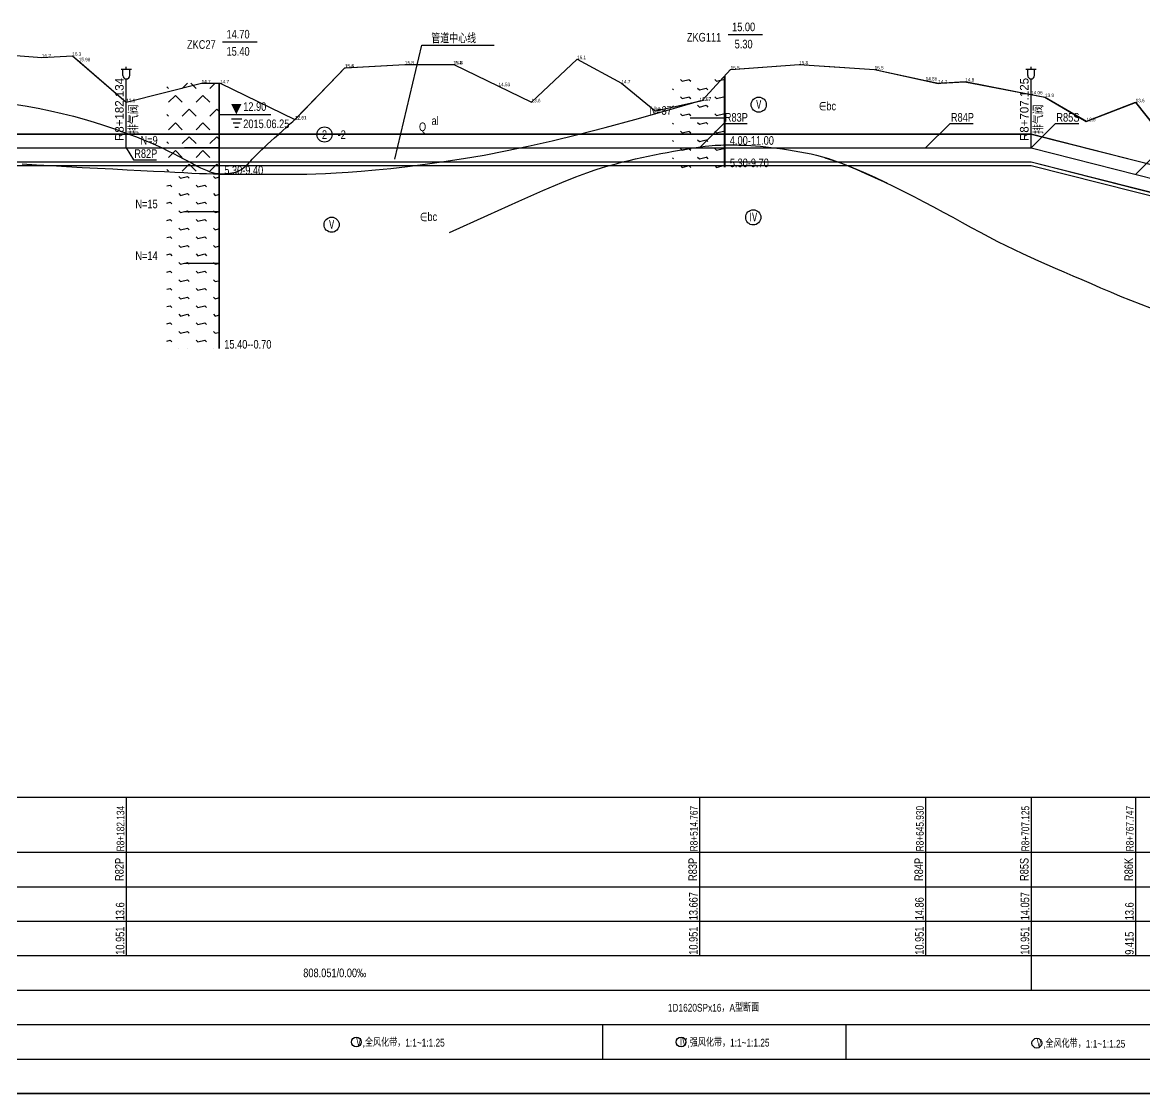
# Model space of a CAD drawing. Extents: x 525858 to 564773, y 2370984 to 2400075.
# Drawn here: x 559037 to 559688, y 2390429 to 2391050 of the extents above; entities that cross this region are included whole.
import ezdxf
from ezdxf.enums import TextEntityAlignment as Align

# ---------------------------------------------------------------- set-up
doc = ezdxf.new("R2010")
doc.units = 0
for name, pattern in [('CENTER', [2, 1.25, -0.25, 0.25, -0.25]), ('ZK', [20, 10, 0, 10]), ('ZKLIN', [0.4, 0.3, -0.1])]:
    doc.linetypes.add(name, pattern=pattern)
doc.layers.get('0').update_dxf_attribs({"linetype": 'CONTINUOUS'})
for name, color, linetype in [('pipe', 3, 'CONTINUOUS'), ('pipe_cen', 1, 'CENTER'), ('tab', 9, 'CONTINUOUS'), ('wipeout', 255, 'CONTINUOUS'), ('地形剖面', 4, 'CONTINUOUS'), ('布局裁图', 3, 'CONTINUOUS'), ('水工平面管线标注', 3, 'CONTINUOUS'), ('纵面管线标注', 3, 'CONTINUOUS'), ('附属设施', 2, 'CONTINUOUS')]:
    doc.layers.add(name, color=color, linetype=linetype)
doc.styles.add('ITALIC', font='txt', dxfattribs={"width": 0.7, "height": 0.28})
doc.styles.add('SIMP1', font='simp1.shx', dxfattribs={"width": 0.8, "bigfont": 'hz.shx'})
pattern_1 = [(315, (550723.279, 2390586.889), (-20.000006, 4e-15), [1.414214, -26.87]), (14.0362, (550719.279, 2390585.889), (-20.0000115, 2e-05), [4.1231, -78.339]), (315, (550718.279, 2390586.889), (-20.000006, 4e-15), [1.414214, -26.87]), (315, (550723.279, 2390576.889), (-20.000006, 4e-15), [1.414214, -26.87]), (14.0362, (550719.279, 2390575.889), (-20.0000115, 2e-05), [4.1231, -78.339]), (315, (550718.279, 2390576.889), (-20.000006, 4e-15), [1.414214, -26.87]), (315, (550713.279, 2390571.889), (4e-15, 20.000006), [1.414214, -26.87]), (14.0362, (550709.279, 2390570.889), (-20.0000115, 2e-05), [4.1231, -78.339]), (315, (550708.279, 2390571.889), (-20.000006, 4e-15), [1.414214, -26.87]), (315, (550713.279, 2390581.889), (-20.000006, 4e-15), [1.414214, -26.87]), (14.0362, (550709.279, 2390580.889), (-20.0000115, 2e-05), [4.1231, -78.339]), (315, (550708.279, 2390581.889), (-20.000006, 4e-15), [1.414214, -26.87])]

# ---------------------------------------------------------------- blocks, each defined once
blk = doc.blocks.new('uw')
for p, q in [((-0.143, -0.131), (0.159, -0.131)), ((0.109, -0.252), (-0.092, -0.252)), ((-0.042, -0.373), (0.059, -0.373))]:
    blk.add_line(p, q)
blk.add_lwpolyline([(0, 0, 0, 0.3, 0), (0, 0.3, 0.3, 0.3, 0)], format="xyseb")
at = {"style": 'ITALIC', "width": 0.7}
blk.add_attdef('SHUIWEI', (0.38, 0.156), '', height=0.28, dxfattribs=at)
blk = doc.blocks.new('qin排气阀va')
at = {"layer": '附属设施', "linetype": 'Continuous', "lineweight": -3}
for points in [[(-1.5, 22.8), (1.5, 22.8)], [(-1, 21), (-1, 22.8)], [(0, 22.8), (0, 23.55)], [(1, 21), (1, 22.8)], [(0, 0), (0, 20)]]:
    blk.add_lwpolyline(points, dxfattribs=at)
blk.add_arc((0, 21), 1, 180, 0, dxfattribs=at)
at = {"layer": '附属设施', "linetype": 'Continuous', "lineweight": -3, "style": 'SIMP1'}
blk.add_attdef('名称', text='', height=2.5, rotation=90, dxfattribs=at).set_placement((1, 4), align=Align.TOP_LEFT)
blk.add_attdef('ZH', text='', height=2.5, rotation=90, dxfattribs=at).set_placement((0, 2), align=Align.BOTTOM_LEFT)

msp = doc.modelspace()

# ---------------------------------------------------------------- hatches: boundary and pattern name
at = {"layer": '地形剖面'}
h = msp.add_hatch(dxfattribs=at)
h.set_pattern_fill('B001', color=55, scale=20, style=0, pattern_type=2)
h.set_pattern_definition(pattern_1)
h.paths.add_polyline_path([(559443.668874, 2391018.889228), (559443.668874, 2390978.889228), (559413.668874, 2390978.889228), (559413.668874, 2391018.889228)])
h = msp.add_hatch(dxfattribs=at)
h.set_pattern_fill('QG02', color=55, scale=20, style=0, pattern_type=2)
h.set_pattern_definition([(45, (550705.312, 2390571.662), (-8, 8), [5.656854, -5.656854]), (135, (550713.312, 2390571.662), (-8, -8), [5.656854, -5.656854])])
h.paths.add_polyline_path([(559150.341874, 2391014.662316), (559150.341874, 2390961.662316), (559120.341874, 2390961.662316), (559120.341874, 2391014.662316)])
h = msp.add_hatch(dxfattribs=at)
h.set_pattern_fill('B001', color=55, scale=20, style=0, pattern_type=2)
h.set_pattern_definition(pattern_1)
h.paths.add_polyline_path([(559443.668874, 2390978.889228), (559443.668874, 2390965.889228), (559413.668874, 2390965.889228), (559413.668874, 2390978.889228)])
h = msp.add_hatch(dxfattribs=at)
h.set_pattern_fill('B001', color=55, scale=20, style=0, pattern_type=2)
h.set_pattern_definition([(315, (550722.312, 2390585.662), (-20.000006, 4e-15), [1.414214, -26.87]), (14.0362, (550718.312, 2390584.6623), (-20.0000115, 2e-05), [4.1231, -78.339]), (315, (550717.312, 2390585.662), (-20.000006, 4e-15), [1.414214, -26.87]), (315, (550722.312, 2390575.662), (-20.000006, 4e-15), [1.414214, -26.87]), (14.0362, (550718.312, 2390574.6623), (-20.0000115, 2e-05), [4.1231, -78.339]), (315, (550717.312, 2390575.662), (-20.000006, 4e-15), [1.414214, -26.87]), (315, (550712.312, 2390570.662), (4e-15, 20.000006), [1.414214, -26.87]), (14.0362, (550708.312, 2390569.6623), (-20.0000115, 2e-05), [4.1231, -78.339]), (315, (550707.312, 2390570.662), (-20.000006, 4e-15), [1.414214, -26.87]), (315, (550712.312, 2390580.662), (-20.000006, 4e-15), [1.414214, -26.87]), (14.0362, (550708.312, 2390579.6623), (-20.0000115, 2e-05), [4.1231, -78.339]), (315, (550707.312, 2390580.662), (-20.000006, 4e-15), [1.414214, -26.87])])
h.paths.add_polyline_path([(559150.341874, 2390961.662316), (559150.341874, 2390860.662316), (559120.341874, 2390860.662316), (559120.341874, 2390961.662316)])

# ---------------------------------------------------------------- linework, layer by layer
at = {"layer": 'pipe', "linetype": 'Continuous', "lineweight": -3}
for points in [[(558071.659874, 2390936.852316), (558225.979874, 2390985.032316), (558409.974874, 2390995.602316), (558532.248874, 2390957.172316), (558601.320874, 2390957.172316), (558671.001874, 2390957.172316), (558725.050874, 2390957.172316), (558813.745874, 2390985.272316), (558996.338874, 2390985.272316), (559096.805874, 2390985.272316), (559429.438874, 2390985.272316), (559560.601874, 2390985.272316), (559621.796874, 2390985.272316), (559682.418874, 2390969.912316), (559792.414874, 2390942.032316)], [(558071.659874, 2390936.752316), (558225.979874, 2390984.932316), (558409.974874, 2390995.502316), (558532.248874, 2390957.072316), (558601.320874, 2390957.072316), (558671.001874, 2390957.072316), (558725.050874, 2390957.072316), (558813.745874, 2390985.172316), (558996.338874, 2390985.172316), (559096.805874, 2390985.172316), (559429.438874, 2390985.172316), (559560.601874, 2390985.172316), (559621.796874, 2390985.172316), (559682.418874, 2390969.812316), (559792.414874, 2390941.932316)], [(558071.659874, 2390920.752315), (558225.979874, 2390968.932315), (558409.974874, 2390979.502315), (558532.248874, 2390941.072315), (558601.320874, 2390941.072315), (558671.001874, 2390941.072315), (558725.050874, 2390941.072315), (558813.745874, 2390969.172315), (558996.338874, 2390969.172315), (559096.805874, 2390969.172315), (559429.438874, 2390969.172315), (559560.601874, 2390969.172315), (559621.796874, 2390969.172315), (559682.418874, 2390953.812315), (559792.414874, 2390925.932315)], [(558071.659874, 2390920.652316), (558225.979874, 2390968.832316), (558409.974874, 2390979.402316), (558532.248874, 2390940.972316), (558601.320874, 2390940.972316), (558671.001874, 2390940.972316), (558725.050874, 2390940.972316), (558813.745874, 2390969.072316), (558996.338874, 2390969.072316), (559096.805874, 2390969.072316), (559429.438874, 2390969.072316), (559560.601874, 2390969.072316), (559621.796874, 2390969.072316), (559682.418874, 2390953.712316), (559792.414874, 2390925.832316)], [(558071.659874, 2390918.652316), (558225.979874, 2390966.832316), (558409.974874, 2390977.402316), (558532.248874, 2390938.972316), (558601.320874, 2390938.972316), (558671.001874, 2390938.972316), (558725.050874, 2390938.972316), (558813.745874, 2390967.072316), (558996.338874, 2390967.072316), (559096.805874, 2390967.072316), (559429.438874, 2390967.072316), (559560.601874, 2390967.072316), (559621.796874, 2390967.072316), (559682.418874, 2390951.712316), (559792.414874, 2390923.832316)]]:
    msp.add_lwpolyline(points, dxfattribs=at)
at = {"layer": 'pipe_cen', "linetype": 'Continuous', "lineweight": -3}
msp.add_lwpolyline([(558071.659874, 2390928.752316), (558225.979874, 2390976.932316), (558409.974874, 2390987.502316), (558532.248874, 2390949.072316), (558725.050874, 2390949.072316), (558813.745874, 2390977.172316), (559621.796874, 2390977.172316), (559792.414874, 2390933.932316), (560066.960874, 2390933.932316), (560179.461874, 2390899.762316), (560203.325874, 2390899.762316), (560268.182874, 2390926.092316), (560533.906874, 2390910.722316), (560872.798874, 2390910.722316), (560909.874874, 2390882.712316), (560932.104874, 2390882.712316), (560962.290874, 2390905.212316), (561441.970874, 2390918.422316), (561621.463874, 2390918.422316), (561665.904874, 2390945.192316), (561769.887874, 2390945.192316)], dxfattribs=at)
at = {"layer": '地形剖面', "color": 55}
for p, q in [((559152.661874, 2391038.662316), (559172.661874, 2391038.662316)), ((559445.988874, 2391042.889228), (559465.988874, 2391042.889228)), ((559150.661874, 2390996.662316), (559180.661874, 2390996.662316)), ((559443.988874, 2390994.389228), (559423.988874, 2390994.389228)), ((559150.661874, 2390977.162316), (559130.661874, 2390977.162316)), ((559150.661874, 2390940.162316), (559130.661874, 2390940.162316)), ((559150.661874, 2390910.162316), (559130.661874, 2390910.162316))]:
    msp.add_line(p, q, dxfattribs=at)
for points in [[(559252.604144, 2390970.677388), (559268.346606, 2391036.882359), (559310.188371, 2391036.882359)], [(559030.369645, 2391002.699086), (559038.186718, 2391001.513519), (559045.676751, 2391000.1861), (559052.828253, 2390998.733238), (559059.645012, 2390997.177395), (559066.130815, 2390995.541034), (559072.289451, 2390993.846619), (559078.124708, 2390992.116612), (559083.640373, 2390990.373477), (559088.840235, 2390988.639677), (559093.730981, 2390986.933279), (559098.330895, 2390985.254767), (559102.661164, 2390983.60023), (559106.74297, 2390981.965757), (559110.597499, 2390980.347435), (559114.245934, 2390978.741354), (559117.709461, 2390977.143602), (559121.009264, 2390975.550267), (559124.1622, 2390973.961896), (559127.167818, 2390972.396866), (559130.021338, 2390970.878013), (559132.717981, 2390969.428173), (559135.252969, 2390968.070181), (559137.621522, 2390966.826872), (559139.818862, 2390965.721082), (559141.84021, 2390964.775647), (559143.685284, 2390964.006539), (559145.371797, 2390963.402285), (559146.921959, 2390962.944547), (559148.35798, 2390962.61499), (559149.702071, 2390962.395276), (559150.976442, 2390962.267068), (559152.203303, 2390962.21203), (559153.404865, 2390962.211826), (559154.598542, 2390962.252044), (559155.782571, 2390962.333975), (559156.95039, 2390962.462835), (559158.095441, 2390962.643842), (559159.211163, 2390962.882212), (559160.290997, 2390963.183161), (559161.328382, 2390963.551906), (559162.316759, 2390963.993663), (559163.252291, 2390964.511624), (559164.142028, 2390965.100881), (559164.995743, 2390965.7545), (559165.82321, 2390966.465549), (559166.634202, 2390967.227093), (559167.438492, 2390968.032201), (559168.245854, 2390968.873938), (559169.06606, 2390969.745371), (559169.911769, 2390970.644152), (559170.807179, 2390971.586274), (559171.779373, 2390972.592315), (559172.855434, 2390973.682851), (559174.062446, 2390974.878462), (559175.427491, 2390976.199723), (559176.977653, 2390977.667213), (559178.740014, 2390979.30151), (559180.724592, 2390981.109844), (559182.873135, 2390983.046054), (559185.110326, 2390985.050634), (559187.360845, 2390987.064076), (559189.549376, 2390989.026874), (559191.600601, 2390990.879519), (559193.439201, 2390992.562504), (559194.989859, 2390994.016323)], [(559036.484025, 2390967.910426), (559044.720165, 2390967.403822), (559053.334724, 2390966.896576), (559062.213845, 2390966.393453), (559071.205809, 2390965.899515), (559080.158894, 2390965.419825), (559088.921379, 2390964.959446), (559097.341544, 2390964.52344), (559105.267668, 2390964.11687), (559112.54803, 2390963.744799), (559119.07378, 2390963.411192), (559124.907546, 2390963.115629), (559130.154828, 2390962.856592), (559134.921126, 2390962.632563), (559139.31194, 2390962.442025), (559143.432768, 2390962.28346), (559147.38911, 2390962.15535), (559151.286467, 2390962.056177), (559155.212254, 2390961.983984), (559159.181561, 2390961.935046), (559163.191393, 2390961.9052), (559167.238758, 2390961.890282), (559171.32066, 2390961.886127), (559175.434107, 2390961.888572), (559179.576104, 2390961.893452), (559183.743658, 2390961.896603), (559187.949142, 2390961.897364), (559192.266398, 2390961.909086), (559196.784636, 2390961.948621), (559201.593065, 2390962.032822), (559206.780895, 2390962.178543), (559212.437336, 2390962.402637), (559218.651598, 2390962.721957), (559225.512889, 2390963.153355), (559233.090929, 2390963.714488), (559241.377478, 2390964.426226), (559250.344805, 2390965.31024), (559259.965179, 2390966.388203), (559270.210869, 2390967.681786), (559281.054145, 2390969.212663), (559292.467276, 2390971.002504), (559304.422531, 2390973.072983), (559316.919224, 2390975.45033), (559330.064845, 2390978.179008), (559343.993927, 2390981.308039), (559358.841006, 2390984.886442), (559374.740615, 2390988.963241), (559391.827288, 2390993.587457), (559410.23556, 2390998.80811), (559430.099966, 2391004.674222)], [(559284.25744, 2390928.12247), (559306.601477, 2390938.263729), (559324.499498, 2390946.27542), (559338.569458, 2390952.446799), (559349.42931, 2390957.06712), (559357.69701, 2390960.42564), (559363.990513, 2390962.811613), (559368.927772, 2390964.514296), (559373.126743, 2390965.822943), (559377.105666, 2390966.980527), (559380.983926, 2390968.044888), (559384.781191, 2390969.027583), (559388.517132, 2390969.940168), (559392.211419, 2390970.794199), (559395.883722, 2390971.601234), (559399.55371, 2390972.372828), (559403.241054, 2390973.12054), (559406.954691, 2390973.852499), (559410.660634, 2390974.563136), (559414.314164, 2390975.243456), (559417.870563, 2390975.884463), (559421.28511, 2390976.477162), (559424.513087, 2390977.012559), (559427.509775, 2390977.481658), (559430.230454, 2390977.875463), (559432.646299, 2390978.18822), (559434.792053, 2390978.427136), (559436.718353, 2390978.602658), (559438.475836, 2390978.725234), (559440.11514, 2390978.80531), (559441.6869, 2390978.853335), (559443.241753, 2390978.879756), (559444.830337, 2390978.895021), (559446.49743, 2390978.906643), (559448.264378, 2390978.910411), (559450.14667, 2390978.899176), (559452.159793, 2390978.865794), (559454.319237, 2390978.803117), (559456.640488, 2390978.704001), (559459.139035, 2390978.561297), (559461.830367, 2390978.367862), (559464.721195, 2390978.118227), (559467.783129, 2390977.813642), (559470.979002, 2390977.457036), (559474.271647, 2390977.051339), (559477.623898, 2390976.599479), (559480.998587, 2390976.104386), (559484.358549, 2390975.568988), (559487.666616, 2390974.996214), (559490.901935, 2390974.383575), (559494.108901, 2390973.706896), (559497.348224, 2390972.936588), (559500.680613, 2390972.043057), (559504.166778, 2390970.996711), (559507.867426, 2390969.767959), (559511.843267, 2390968.327209), (559516.15501, 2390966.644868), (559520.843151, 2390964.70137), (559525.867329, 2390962.517246), (559531.166969, 2390960.123053), (559536.681496, 2390957.549348), (559538.015722, 2390956.908539)], [(559502.017256, 2390971.515352), (559504.011778, 2390970.916711), (559507.712426, 2390969.687959), (559511.688267, 2390968.247209), (559516.00001, 2390966.564868), (559520.688151, 2390964.62137), (559525.712329, 2390962.437246), (559531.011969, 2390960.043053), (559536.526496, 2390957.469348), (559542.195336, 2390954.746688), (559547.957915, 2390951.90563), (559553.753658, 2390948.97673), (559559.52199, 2390945.990546), (559565.211872, 2390942.976221), (559570.810406, 2390939.957244), (559576.31423, 2390936.955693), (559581.719979, 2390933.993643), (559587.024292, 2390931.093172), (559592.223806, 2390928.276356), (559597.315157, 2390925.565271), (559602.294983, 2390922.981994), (559607.165955, 2390920.540297), (559611.954881, 2390918.220736), (559616.694602, 2390915.99556), (559621.417959, 2390913.83702), (559626.157795, 2390911.717367), (559630.94695, 2390909.608851), (559635.818265, 2390907.483723), (559640.804584, 2390905.314233), (559645.932058, 2390903.079411), (559651.200085, 2390900.7854), (559656.601374, 2390898.445122), (559662.128635, 2390896.0715), (559667.774577, 2390893.677454), (559673.531909, 2390891.275908), (559679.39334, 2390888.879784), (559685.35158, 2390886.502003), (559691.400423, 2390884.153155)]]:
    msp.add_lwpolyline(points, dxfattribs=at)
at = {"layer": '地形剖面', "linetype": 'Continuous', "lineweight": -3}
msp.add_lwpolyline([(559019.828874, 2391031.662316), (559047.853874, 2391029.662316), (559065.528874, 2391030.662316), (559069.243874, 2391027.452316), (559096.805874, 2391003.662316), (559096.805874, 2391003.662316), (559140.535874, 2391014.662316), (559151.259874, 2391014.662316), (559194.647874, 2390993.662316), (559194.702874, 2390993.722316), (559223.625874, 2391023.662316), (559223.932874, 2391023.682316), (559258.475874, 2391025.662316), (559286.435874, 2391025.662316), (559286.831874, 2391025.662316), (559312.802874, 2391012.992316), (559331.944874, 2391003.662316), (559358.339874, 2391028.662316), (559384.120874, 2391014.662316), (559403.669874, 2390998.662316), (559429.438874, 2391004.332316), (559430.919874, 2391004.662316), (559447.454874, 2391022.662316), (559487.191874, 2391025.662316), (559530.997874, 2391022.662316), (559560.601874, 2391016.262316), (559567.988874, 2391014.662316), (559583.560874, 2391015.662316), (559621.796874, 2391008.232316), (559621.796874, 2391008.232316), (559621.796874, 2391008.232316), (559629.848874, 2391006.662316), (559653.977874, 2390992.662316), (559682.418874, 2391003.662316), (559682.418874, 2391003.662316), (559708.654874, 2390970.662316)], dxfattribs=at)
at = {"layer": '地形剖面', "color": 55, "lineweight": -3}
for points in [[(559019.828874, 2391031.662316), (559047.853874, 2391029.662316), (559065.528874, 2391030.662316), (559096.805874, 2391003.662316), (559140.535874, 2391014.662316), (559151.259874, 2391014.662316), (559194.647874, 2390993.662316), (559220.276874, 2391020.192316), (559223.625874, 2391023.662316), (559258.475874, 2391025.662316), (559286.831874, 2391025.662316), (559331.944874, 2391003.662316), (559358.339874, 2391028.662316), (559384.120874, 2391014.662316), (559403.669874, 2390998.662316), (559403.845874, 2390998.702316), (559430.919874, 2391004.662316), (559447.454874, 2391022.662316), (559447.590874, 2391022.672316), (559487.191874, 2391025.662316), (559530.997874, 2391022.662316), (559538.015722, 2391021.144574)], [(559502.017256, 2391024.556403), (559530.842874, 2391022.582316), (559567.833874, 2391014.582316), (559569.375874, 2391014.682316), (559583.405874, 2391015.582316), (559629.693874, 2391006.582316), (559653.822874, 2390992.582316), (559682.263874, 2391003.582316), (559708.499874, 2390970.582316)]]:
    msp.add_lwpolyline(points, dxfattribs=at)
at = {"layer": '地形剖面', "color": 55, "linetype": 'ZKLIN'}
for points, const_width in [([(559443.988874, 2391018.889228), (559443.988874, 2390965.889228)], 1), ([(559443.988874, 2391018.889228), (559443.988874, 2390965.889228)], 0.5), ([(559150.661874, 2391014.662316), (559150.661874, 2390860.662316)], 0.5)]:
    msp.add_lwpolyline(points, dxfattribs=dict(at, const_width=const_width))
at = {"layer": '地形剖面', "color": 55, "linetype": 'ZK', "const_width": 1}
msp.add_lwpolyline([(559150.661874, 2391014.662316), (559150.661874, 2390860.662316)], dxfattribs=at)
at = {"layer": '地形剖面', "color": 55}
for points in [[(559435.988874, 2390994.389228, 0, 4, 0), (559435.988874, 2390999.389228, 0, 0, 0), (559435.988874, 2391006.389228, 0, 0, 0)], [(559142.661874, 2390977.162316, 0, 4, 0), (559142.661874, 2390982.162316, 0, 0, 0), (559142.661874, 2390989.162316, 0, 0, 0)], [(559142.661874, 2390940.162316, 0, 4, 0), (559142.661874, 2390945.162316, 0, 0, 0), (559142.661874, 2390952.162316, 0, 0, 0)], [(559142.661874, 2390910.162316, 0, 4, 0), (559142.661874, 2390915.162316, 0, 0, 0), (559142.661874, 2390922.162316, 0, 0, 0)]]:
    msp.add_lwpolyline(points, format="xyseb", dxfattribs=at)
for centre in [(559463.749032, 2391002.271705), (559211.808465, 2390984.944985), (559460.593687, 2390936.904057), (559215.946114, 2390932.644683)]:
    msp.add_circle(centre, 4.4, dxfattribs=at)
at = {"layer": '纵面管线标注', "color": 9, "linetype": 'Continuous', "lineweight": -3}
for points in [[(559429.438874, 2390977.172316), (559443.578874, 2390991.312316), (559457.078874, 2390991.312316)], [(559560.601874, 2390977.172316), (559574.741874, 2390991.312316), (559588.241874, 2390991.312316)], [(559621.796874, 2390977.172316), (559635.936874, 2390991.312316), (559649.436874, 2390991.312316)], [(559096.805874, 2390977.172316), (559100.932606, 2390970.285267), (559114.432606, 2390970.285267)], [(559682.418874, 2390961.812316), (559696.558874, 2390975.952316), (559710.058874, 2390975.952316)]]:
    msp.add_lwpolyline(points, dxfattribs=at)

# ---------------------------------------------------------------- block references
at = {"layer": '地形剖面', "color": 55, "xscale": 20, "yscale": 20, "zscale": 20}
msp.add_blockref('uw', (559160.661874, 2390996.662316), dxfattribs=at)
at = {"layer": '附属设施', "linetype": 'Continuous', "lineweight": -3, "xscale": 2, "yscale": 2, "zscale": 2}
for p, values in [((559096.804961, 2390977.176817), {'ZH': 'R8+182.134', '名称': '排气阀'}), ((559621.796045, 2390977.176817), {'ZH': 'R8+707.125', '名称': '排气阀'})]:
    msp.add_blockref('qin排气阀va', p, dxfattribs=at).add_auto_attribs(values)

# ---------------------------------------------------------------- texts
at = {"layer": '地形剖面', "color": 55, "style": 'SIMP1', "width": 0.8}
for s, p in [('14.70', (559161.661874, 2391040.662316)), ('15.00', (559454.988874, 2391044.889228)), ('5.30', (559454.988874, 2391034.889228)), ('15.40', (559161.661874, 2391030.662316))]:
    msp.add_text(s, height=5, dxfattribs=at).set_placement(p, align=Align.CENTER)
for s, p in [('ZKC27', (559148.661874, 2391034.662316)), ('管道中心线', (559299.762161, 2391037.973335)), ('ZKG111', (559441.988874, 2391038.889228)), ('N=37', (559413.314857, 2390996.389228)), ('N=9', (559115.02408, 2390979.162316)), ('N=15', (559115.02408, 2390942.162316)), ('N=14', (559115.02408, 2390912.162316))]:
    msp.add_text(s, height=5, dxfattribs=at).set_placement(p, align=Align.RIGHT)
at = {"layer": '地形剖面', "color": 9, "linetype": 'Continuous', "lineweight": -3, "style": 'SIMP1', "width": 0.8}
for s, p in [('16.3', (559065.528874, 2391030.662316)), ('16.2', (559047.853874, 2391029.662316)), ('15.98', (559069.243874, 2391027.452316)), ('15.6', (559223.625874, 2391023.662316)), ('15.6', (559223.932874, 2391023.682316)), ('15.8', (559258.475874, 2391025.662316)), ('15.8', (559286.435874, 2391025.662316)), ('15.8', (559286.831874, 2391025.662316)), ('16.1', (559358.339874, 2391028.662316)), ('15.8', (559487.191874, 2391025.662316)), ('15.5', (559447.454874, 2391022.662316)), ('15.5', (559530.997874, 2391022.662316)), ('14.7', (559140.535874, 2391014.662316)), ('14.7', (559151.259874, 2391014.662316)), ('14.53', (559312.802874, 2391012.992316)), ('14.7', (559384.120874, 2391014.662316)), ('14.86', (559560.601874, 2391016.262316)), ('14.7', (559567.988874, 2391014.662316)), ('14.8', (559583.560874, 2391015.662316)), ('13.67', (559429.438874, 2391004.332316)), ('13.7', (559430.919874, 2391004.662316)), ('14.06', (559621.796874, 2391008.232316)), ('14.06', (559621.796874, 2391008.232316)), ('14.06', (559621.796874, 2391008.232316)), ('13.9', (559629.848874, 2391006.662316)), ('13.6', (559096.805874, 2391003.662316)), ('13.6', (559096.805874, 2391003.662316)), ('13.6', (559331.944874, 2391003.662316)), ('13.1', (559403.669874, 2390998.662316)), ('13.6', (559682.418874, 2391003.662316)), ('13.6', (559682.418874, 2391003.662316)), ('12.6', (559194.647874, 2390993.662316)), ('12.61', (559194.702874, 2390993.722316)), ('12.5', (559653.977874, 2390992.662316))]:
    msp.add_text(s, height=2, dxfattribs=at).set_placement(p)
at = {"layer": '地形剖面', "color": 55, "style": 'SIMP1', "width": 0.8}
for s, p in [('12.90', (559164.661874, 2390998.662316)), ('2015.06.25', (559164.661874, 2390988.662316)), ('al', (559273.922525, 2390990.448701)), ('4.00-11.00', (559446.988874, 2390979.009228)), ('5.30-9.40', (559153.661874, 2390961.782316)), ('5.30-9.70', (559446.988874, 2390966.009228)), ('15.40--0.70', (559153.661874, 2390860.782316))]:
    msp.add_text(s, height=5, dxfattribs=at).set_placement(p)
for s, p in [('Ⅴ', (559463.749032, 2391002.271705)), ('∈bc', (559503.60362, 2391001.574703)), ('2', (559211.808465, 2390984.944985)), ('-2', (559221.808465, 2390984.944985)), ('Q', (559268.722525, 2390988.782034)), ('Ⅴ', (559215.946114, 2390932.644683)), ('∈bc', (559272.155664, 2390937.355747)), ('Ⅳ', (559460.593687, 2390936.904057))]:
    msp.add_text(s, height=5, dxfattribs=at).set_placement(p, align=Align.MIDDLE)
at = {"layer": '纵面管线标注', "linetype": 'Continuous', "lineweight": -3, "style": 'SIMP1', "width": 0.8}
for s, p in [('R83P', (559444.078874, 2390992.412316)), ('R84P', (559575.241874, 2390992.412316)), ('R85S', (559636.436874, 2390992.412316)), ('R82P', (559101.432606, 2390971.385267))]:
    msp.add_text(s, height=5, dxfattribs=at).set_placement(p)

# ---------------------------------------------------------------- wipeouts: each hides what was drawn before it
at = {"linetype": 'Continuous', "lineweight": -3}
msp.add_wipeout([(550845.99349, 2390600.672316), (563560.805874, 2390600.672316), (563560.805874, 2390428.672316), (550845.99349, 2390428.672316)], dxfattribs=at).dxf.layer = 'wipeout'

# ---------------------------------------------------------------- next in the draw order: linework, layer by layer
at = {"layer": 'tab', "linetype": 'Continuous', "lineweight": -3}
for points in [[(550767.934025, 2390600.672316), (563560.805874, 2390600.672316)], [(559096.805874, 2390600.672316), (559096.805874, 2390508.672316)], [(559429.438874, 2390600.672316), (559429.438874, 2390508.672316)], [(559560.601874, 2390600.672316), (559560.601874, 2390508.672316)], [(559621.796874, 2390600.672316), (559621.796874, 2390508.672316)], [(559682.418874, 2390600.672316), (559682.418874, 2390508.672316)], [(550767.934025, 2390568.672316), (563560.805874, 2390568.672316)], [(550767.934025, 2390548.672316), (563560.805874, 2390548.672316)], [(550767.934025, 2390528.672316), (563560.805874, 2390528.672316)], [(550767.934025, 2390508.672316), (563560.805874, 2390508.672316)], [(559621.796874, 2390508.672316), (559621.796874, 2390488.672316)], [(550767.934025, 2390488.672316), (563560.805874, 2390488.672316)], [(550767.934025, 2390468.672316), (563560.805874, 2390468.672316)], [(559373.126743, 2390468.672316), (559373.126743, 2390448.672316)], [(559514.258385, 2390468.672316), (559514.241189, 2390448.672316)], [(550767.934025, 2390448.672316), (563560.805874, 2390448.672316)], [(550852.671874, 2390448.672316), (563560.806355, 2390448.672316)], [(550767.934025, 2390428.672316), (563560.805874, 2390428.672316)]]:
    msp.add_lwpolyline(points, dxfattribs=at)
for points in [[(558813.745874, 2390498.672316, 0, 1, 0), (558816.745874, 2390498.672316, 0, 0, 0), (559197.771374, 2390498.672316, 0, 0, 0)], [(559621.796874, 2390498.672316, 0, 1, 0), (559618.796874, 2390498.672316, 0, 0, 0), (559237.771374, 2390498.672316, 0, 0, 0)], [(559621.796874, 2390498.672316, 0, 1, 0), (559624.796874, 2390498.672316, 0, 0, 0), (559687.105874, 2390498.672316, 0, 0, 0)]]:
    msp.add_lwpolyline(points, format="xyseb", dxfattribs=at)
at = {"layer": '布局裁图', "linetype": 'Continuous', "lineweight": -3}
msp.add_lwpolyline([(550845.99349, 2390600.672316), (563560.805874, 2390600.672316), (563560.805874, 2390428.672316), (550845.99349, 2390428.672316)], close=True, dxfattribs=at)
at = {"layer": '水工平面管线标注', "linetype": 'Continuous', "lineweight": -3}
for centre in [(559230.276973, 2390458.524832), (559418.708812, 2390458.524832), (559625.111709, 2390457.901199)]:
    msp.add_circle(centre, 2.843946, dxfattribs=at)

# ---------------------------------------------------------------- next in the draw order: texts
at = {"layer": 'tab', "color": 3, "linetype": 'Continuous', "lineweight": -3, "style": 'SIMP1', "width": 0.8}
for s, height, p in [('R8+182.134', 4.5, (559095.705874, 2390569.172316)), ('R8+514.767', 4.5, (559428.338874, 2390569.172316)), ('R8+645.930', 4.5, (559559.501874, 2390569.172316)), ('R8+707.125', 4.5, (559620.696874, 2390569.172316)), ('R8+767.747', 4.5, (559681.318874, 2390569.172316)), ('13.667', 5, (559428.338874, 2390529.172316)), ('14.057', 5, (559620.696874, 2390529.172316)), ('13.6', 5, (559095.705874, 2390529.172316)), ('14.86', 5, (559559.501874, 2390529.172316)), ('13.6', 5, (559681.318874, 2390529.172316)), ('10.951', 5, (559095.705874, 2390509.172316)), ('10.951', 5, (559428.338874, 2390509.172316)), ('10.951', 5, (559559.501874, 2390509.172316)), ('10.951', 5, (559620.696874, 2390509.172316)), ('9.415', 5, (559681.318874, 2390509.172316))]:
    msp.add_text(s, height=height, rotation=89.999998453, dxfattribs=at).set_placement(p)
for s, p in [('R82P', (559096.805874, 2390558.672316)), ('R83P', (559429.438874, 2390558.672316)), ('R84P', (559560.601874, 2390558.672316)), ('R85S', (559621.796874, 2390558.672316)), ('R86K', (559682.418874, 2390558.672316))]:
    msp.add_text(s, height=5, rotation=89.999998453, dxfattribs=at).set_placement(p, align=Align.BOTTOM_CENTER)
for s, height, p in [('808.051/0.00‰', 5, (559217.771374, 2390498.672316)), ('1D1620SPx16，A型断面', 4.5, (559437.536009, 2390478.45601))]:
    msp.add_text(s, height=height, dxfattribs=at).set_placement(p, align=Align.MIDDLE_CENTER)
at = {"layer": '水工平面管线标注', "linetype": 'Continuous', "lineweight": -3, "style": 'SIMP1', "width": 0.8}
for s, p in [('Ⅴ,全风化带，1:1~1:1.25', (559255.431206, 2390458.176724)), ('Ⅳ,强风化带，1:1~1:1.25', (559443.863045, 2390458.176724)), ('Ⅴ,全风化带，1:1~1:1.25', (559650.265942, 2390457.553091))]:
    msp.add_text(s, height=4.5, dxfattribs=at).set_placement(p, align=Align.MIDDLE_CENTER)

doc.saveas('drawing.dxf')
